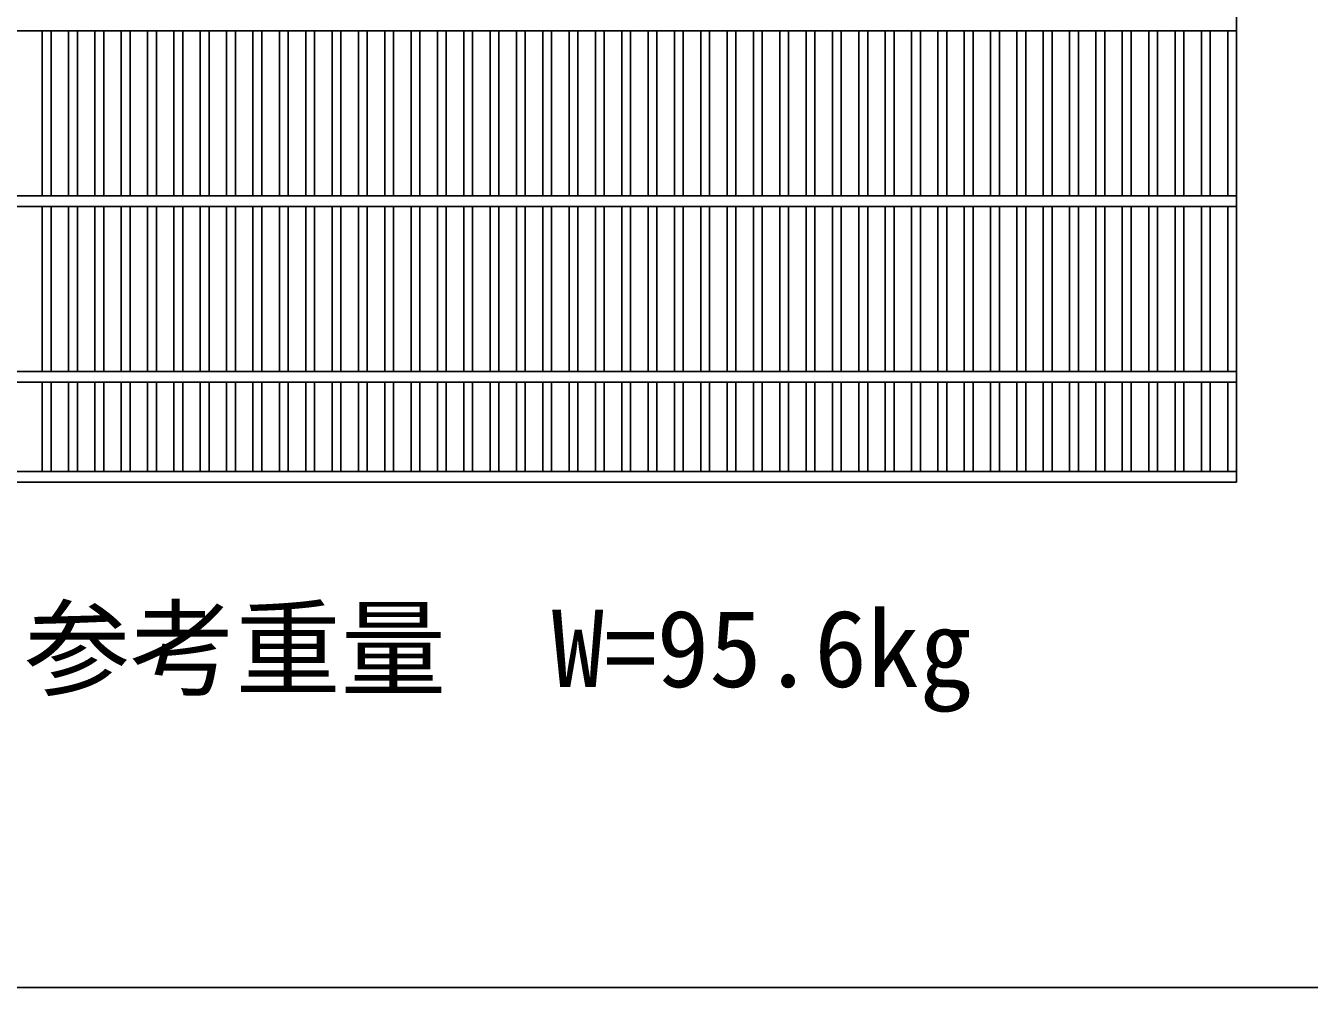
# Model space of a CAD drawing. Units: millimetres, scale not verified. Extents: x -16800 to 16800, y -5940 to 5940.
# Drawn here: x -2905 to -2174, y 856 to 1404 of the extents above; entities that cross this region are included whole.
import ezdxf
from ezdxf.enums import TextEntityAlignment as Align

# ---------------------------------------------------------------- set-up
doc = ezdxf.new("R2010")
doc.units = ezdxf.units.MM
doc.header["$LTSCALE"] = 20
for name, color, linetype, lineweight in [('0-0_DIM', 7, 'Continuous', 25), ('0-2_HATCH', 6, 'Continuous', 25), ('0-6_TXT', 7, 'Continuous', 25)]:
    doc.layers.add(name, color=color, linetype=linetype, lineweight=lineweight)
doc.styles.add('ＭＳ ゴシック', font='')
doc.styles.get('ＭＳ ゴシック').set_extended_font_data('MS Gothic')

msp = doc.modelspace()

# ---------------------------------------------------------------- linework, layer by layer
at = {"layer": '0-2_HATCH'}
for p, q in [((-2215.13, 1143.89), (-2215.13, 1963.89)), ((-3210.13, 1400.89), (-2215.13, 1400.89)), ((-2895.13, 1400.89), (-2895.13, 1306.89)), ((-2890.13, 1400.89), (-2890.13, 1306.89)), ((-2880.13, 1400.89), (-2880.13, 1306.89)), ((-2875.13, 1400.89), (-2875.13, 1306.89)), ((-2865.13, 1400.89), (-2865.13, 1306.89)), ((-2860.13, 1400.89), (-2860.13, 1306.89)), ((-2850.13, 1400.89), (-2850.13, 1306.89)), ((-2845.13, 1400.89), (-2845.13, 1306.89)), ((-2835.13, 1400.89), (-2835.13, 1306.89)), ((-2830.13, 1400.89), (-2830.13, 1306.89)), ((-2820.13, 1400.89), (-2820.13, 1306.89)), ((-2815.13, 1400.89), (-2815.13, 1306.89)), ((-2805.13, 1400.89), (-2805.13, 1306.89)), ((-2800.13, 1400.89), (-2800.13, 1306.89)), ((-2790.13, 1400.89), (-2790.13, 1306.89)), ((-2785.13, 1400.89), (-2785.13, 1306.89)), ((-2775.13, 1400.89), (-2775.13, 1306.89)), ((-2770.13, 1400.89), (-2770.13, 1306.89)), ((-2760.13, 1400.89), (-2760.13, 1306.89)), ((-2755.13, 1400.89), (-2755.13, 1306.89)), ((-2745.13, 1400.89), (-2745.13, 1306.89)), ((-2740.13, 1400.89), (-2740.13, 1306.89)), ((-2730.13, 1400.89), (-2730.13, 1306.89)), ((-2725.13, 1400.89), (-2725.13, 1306.89)), ((-2715.13, 1400.89), (-2715.13, 1306.89)), ((-2710.13, 1400.89), (-2710.13, 1306.89)), ((-2700.13, 1400.89), (-2700.13, 1306.89)), ((-2695.13, 1400.89), (-2695.13, 1306.89)), ((-2685.13, 1400.89), (-2685.13, 1306.89)), ((-2680.13, 1400.89), (-2680.13, 1306.89)), ((-2670.13, 1400.89), (-2670.13, 1306.89)), ((-2665.13, 1400.89), (-2665.13, 1306.89)), ((-2655.13, 1400.89), (-2655.13, 1306.89)), ((-2650.13, 1400.89), (-2650.13, 1306.89)), ((-2640.13, 1400.89), (-2640.13, 1306.89)), ((-2635.13, 1400.89), (-2635.13, 1306.89)), ((-2625.13, 1400.89), (-2625.13, 1306.89)), ((-2620.13, 1400.89), (-2620.13, 1306.89)), ((-2610.13, 1400.89), (-2610.13, 1306.89)), ((-2605.13, 1400.89), (-2605.13, 1306.89)), ((-2595.13, 1400.89), (-2595.13, 1306.89)), ((-2590.13, 1400.89), (-2590.13, 1306.89)), ((-2580.13, 1400.89), (-2580.13, 1306.89)), ((-2575.13, 1400.89), (-2575.13, 1306.89)), ((-2565.13, 1400.89), (-2565.13, 1306.89)), ((-2560.13, 1400.89), (-2560.13, 1306.89)), ((-2550.13, 1400.89), (-2550.13, 1306.89)), ((-2545.13, 1400.89), (-2545.13, 1306.89)), ((-2535.13, 1400.89), (-2535.13, 1306.89)), ((-2530.13, 1400.89), (-2530.13, 1306.89)), ((-2520.13, 1400.89), (-2520.13, 1306.89)), ((-2515.13, 1400.89), (-2515.13, 1306.89)), ((-2505.13, 1400.89), (-2505.13, 1306.89)), ((-2500.13, 1400.89), (-2500.13, 1306.89)), ((-2490.13, 1400.89), (-2490.13, 1306.89)), ((-2485.13, 1400.89), (-2485.13, 1306.89)), ((-2475.13, 1400.89), (-2475.13, 1306.89)), ((-2470.13, 1400.89), (-2470.13, 1306.89)), ((-2460.13, 1400.89), (-2460.13, 1306.89)), ((-2455.13, 1400.89), (-2455.13, 1306.89)), ((-2445.13, 1400.89), (-2445.13, 1306.89)), ((-2440.13, 1400.89), (-2440.13, 1306.89)), ((-2430.13, 1400.89), (-2430.13, 1306.89)), ((-2425.13, 1400.89), (-2425.13, 1306.89)), ((-2415.13, 1400.89), (-2415.13, 1306.89)), ((-2410.13, 1400.89), (-2410.13, 1306.89)), ((-2400.13, 1400.89), (-2400.13, 1306.89)), ((-2395.13, 1400.89), (-2395.13, 1306.89)), ((-2385.13, 1400.89), (-2385.13, 1306.89)), ((-2380.13, 1400.89), (-2380.13, 1306.89)), ((-2370.13, 1400.89), (-2370.13, 1306.89)), ((-2365.13, 1400.89), (-2365.13, 1306.89)), ((-2355.13, 1400.89), (-2355.13, 1306.89)), ((-2350.13, 1400.89), (-2350.13, 1306.89)), ((-2340.13, 1400.89), (-2340.13, 1306.89)), ((-2335.13, 1400.89), (-2335.13, 1306.89)), ((-2325.13, 1400.89), (-2325.13, 1306.89)), ((-2320.13, 1400.89), (-2320.13, 1306.89)), ((-2310.13, 1400.89), (-2310.13, 1306.89)), ((-2305.13, 1400.89), (-2305.13, 1306.89)), ((-2295.13, 1400.89), (-2295.13, 1306.89)), ((-2290.13, 1400.89), (-2290.13, 1306.89)), ((-2280.13, 1400.89), (-2280.13, 1306.89)), ((-2275.13, 1400.89), (-2275.13, 1306.89)), ((-2265.13, 1400.89), (-2265.13, 1306.89)), ((-2260.13, 1400.89), (-2260.13, 1306.89)), ((-2250.13, 1400.89), (-2250.13, 1306.89)), ((-2245.13, 1400.89), (-2245.13, 1306.89)), ((-2235.13, 1400.89), (-2235.13, 1306.89)), ((-2230.13, 1400.89), (-2230.13, 1306.89)), ((-2220.13, 1400.89), (-2220.13, 1306.89)), ((-3210.13, 1306.89), (-2215.13, 1306.89)), ((-3210.13, 1300.89), (-2215.13, 1300.89)), ((-2895.13, 1300.89), (-2895.13, 1206.89)), ((-2890.13, 1300.89), (-2890.13, 1206.89)), ((-2880.13, 1300.89), (-2880.13, 1206.89)), ((-2875.13, 1300.89), (-2875.13, 1206.89)), ((-2865.13, 1300.89), (-2865.13, 1206.89)), ((-2860.13, 1300.89), (-2860.13, 1206.89)), ((-2850.13, 1300.89), (-2850.13, 1206.89)), ((-2845.13, 1300.89), (-2845.13, 1206.89)), ((-2835.13, 1300.89), (-2835.13, 1206.89)), ((-2830.13, 1300.89), (-2830.13, 1206.89)), ((-2820.13, 1300.89), (-2820.13, 1206.89)), ((-2815.13, 1300.89), (-2815.13, 1206.89)), ((-2805.13, 1300.89), (-2805.13, 1206.89)), ((-2800.13, 1300.89), (-2800.13, 1206.89)), ((-2790.13, 1300.89), (-2790.13, 1206.89)), ((-2785.13, 1300.89), (-2785.13, 1206.89)), ((-2775.13, 1300.89), (-2775.13, 1206.89)), ((-2770.13, 1300.89), (-2770.13, 1206.89)), ((-2760.13, 1300.89), (-2760.13, 1206.89)), ((-2755.13, 1300.89), (-2755.13, 1206.89)), ((-2745.13, 1300.89), (-2745.13, 1206.89)), ((-2740.13, 1300.89), (-2740.13, 1206.89)), ((-2730.13, 1300.89), (-2730.13, 1206.89)), ((-2725.13, 1300.89), (-2725.13, 1206.89)), ((-2715.13, 1300.89), (-2715.13, 1206.89)), ((-2710.13, 1300.89), (-2710.13, 1206.89)), ((-2700.13, 1300.89), (-2700.13, 1206.89)), ((-2695.13, 1300.89), (-2695.13, 1206.89)), ((-2685.13, 1300.89), (-2685.13, 1206.89)), ((-2680.13, 1300.89), (-2680.13, 1206.89)), ((-2670.13, 1300.89), (-2670.13, 1206.89)), ((-2665.13, 1300.89), (-2665.13, 1206.89)), ((-2655.13, 1300.89), (-2655.13, 1206.89)), ((-2650.13, 1300.89), (-2650.13, 1206.89)), ((-2640.13, 1300.89), (-2640.13, 1206.89)), ((-2635.13, 1300.89), (-2635.13, 1206.89)), ((-2625.13, 1300.89), (-2625.13, 1206.89)), ((-2620.13, 1300.89), (-2620.13, 1206.89)), ((-2610.13, 1300.89), (-2610.13, 1206.89)), ((-2605.13, 1300.89), (-2605.13, 1206.89)), ((-2595.13, 1300.89), (-2595.13, 1206.89)), ((-2590.13, 1300.89), (-2590.13, 1206.89)), ((-2580.13, 1300.89), (-2580.13, 1206.89)), ((-2575.13, 1300.89), (-2575.13, 1206.89)), ((-2565.13, 1300.89), (-2565.13, 1206.89)), ((-2560.13, 1300.89), (-2560.13, 1206.89)), ((-2550.13, 1300.89), (-2550.13, 1206.89)), ((-2545.13, 1300.89), (-2545.13, 1206.89)), ((-2535.13, 1300.89), (-2535.13, 1206.89)), ((-2530.13, 1300.89), (-2530.13, 1206.89)), ((-2520.13, 1300.89), (-2520.13, 1206.89)), ((-2515.13, 1300.89), (-2515.13, 1206.89)), ((-2505.13, 1300.89), (-2505.13, 1206.89)), ((-2500.13, 1300.89), (-2500.13, 1206.89)), ((-2490.13, 1300.89), (-2490.13, 1206.89)), ((-2485.13, 1300.89), (-2485.13, 1206.89)), ((-2475.13, 1300.89), (-2475.13, 1206.89)), ((-2470.13, 1300.89), (-2470.13, 1206.89)), ((-2460.13, 1300.89), (-2460.13, 1206.89)), ((-2455.13, 1300.89), (-2455.13, 1206.89)), ((-2445.13, 1300.89), (-2445.13, 1206.89)), ((-2440.13, 1300.89), (-2440.13, 1206.89)), ((-2430.13, 1300.89), (-2430.13, 1206.89)), ((-2425.13, 1300.89), (-2425.13, 1206.89)), ((-2415.13, 1300.89), (-2415.13, 1206.89)), ((-2410.13, 1300.89), (-2410.13, 1206.89)), ((-2400.13, 1300.89), (-2400.13, 1206.89)), ((-2395.13, 1300.89), (-2395.13, 1206.89)), ((-2385.13, 1300.89), (-2385.13, 1206.89)), ((-2380.13, 1300.89), (-2380.13, 1206.89)), ((-2370.13, 1300.89), (-2370.13, 1206.89)), ((-2365.13, 1300.89), (-2365.13, 1206.89)), ((-2355.13, 1300.89), (-2355.13, 1206.89)), ((-2350.13, 1300.89), (-2350.13, 1206.89)), ((-2340.13, 1300.89), (-2340.13, 1206.89)), ((-2335.13, 1300.89), (-2335.13, 1206.89)), ((-2325.13, 1300.89), (-2325.13, 1206.89)), ((-2320.13, 1300.89), (-2320.13, 1206.89)), ((-2310.13, 1300.89), (-2310.13, 1206.89)), ((-2305.13, 1300.89), (-2305.13, 1206.89)), ((-2295.13, 1300.89), (-2295.13, 1206.89)), ((-2290.13, 1300.89), (-2290.13, 1206.89)), ((-2280.13, 1300.89), (-2280.13, 1206.89)), ((-2275.13, 1300.89), (-2275.13, 1206.89)), ((-2265.13, 1300.89), (-2265.13, 1206.89)), ((-2260.13, 1300.89), (-2260.13, 1206.89)), ((-2250.13, 1300.89), (-2250.13, 1206.89)), ((-2245.13, 1300.89), (-2245.13, 1206.89)), ((-2235.13, 1300.89), (-2235.13, 1206.89)), ((-2230.13, 1300.89), (-2230.13, 1206.89)), ((-2220.13, 1300.89), (-2220.13, 1206.89)), ((-3210.13, 1206.89), (-2215.13, 1206.89)), ((-3210.13, 1200.89), (-2215.13, 1200.89)), ((-2895.13, 1149.89), (-2895.13, 1200.89)), ((-2890.13, 1149.89), (-2890.13, 1200.89)), ((-2880.13, 1149.89), (-2880.13, 1200.89)), ((-2875.13, 1149.89), (-2875.13, 1200.89)), ((-2865.13, 1149.89), (-2865.13, 1200.89)), ((-2860.13, 1149.89), (-2860.13, 1200.89)), ((-2850.13, 1149.89), (-2850.13, 1200.89)), ((-2845.13, 1149.89), (-2845.13, 1200.89)), ((-2835.13, 1149.89), (-2835.13, 1200.89)), ((-2830.13, 1149.89), (-2830.13, 1200.89)), ((-2820.13, 1149.89), (-2820.13, 1200.89)), ((-2815.13, 1149.89), (-2815.13, 1200.89)), ((-2805.13, 1149.89), (-2805.13, 1200.89)), ((-2800.13, 1149.89), (-2800.13, 1200.89)), ((-2790.13, 1149.89), (-2790.13, 1200.89)), ((-2785.13, 1149.89), (-2785.13, 1200.89)), ((-2775.13, 1149.89), (-2775.13, 1200.89)), ((-2770.13, 1149.89), (-2770.13, 1200.89)), ((-2760.13, 1149.89), (-2760.13, 1200.89)), ((-2755.13, 1149.89), (-2755.13, 1200.89)), ((-2745.13, 1149.89), (-2745.13, 1200.89)), ((-2740.13, 1149.89), (-2740.13, 1200.89)), ((-2730.13, 1149.89), (-2730.13, 1200.89)), ((-2725.13, 1149.89), (-2725.13, 1200.89)), ((-2715.13, 1149.89), (-2715.13, 1200.89)), ((-2710.13, 1149.89), (-2710.13, 1200.89)), ((-2700.13, 1149.89), (-2700.13, 1200.89)), ((-2695.13, 1149.89), (-2695.13, 1200.89)), ((-2685.13, 1149.89), (-2685.13, 1200.89)), ((-2680.13, 1149.89), (-2680.13, 1200.89)), ((-2670.13, 1149.89), (-2670.13, 1200.89)), ((-2665.13, 1149.89), (-2665.13, 1200.89)), ((-2655.13, 1149.89), (-2655.13, 1200.89)), ((-2650.13, 1149.89), (-2650.13, 1200.89)), ((-2640.13, 1149.89), (-2640.13, 1200.89)), ((-2635.13, 1149.89), (-2635.13, 1200.89)), ((-2625.13, 1149.89), (-2625.13, 1200.89)), ((-2620.13, 1149.89), (-2620.13, 1200.89)), ((-2610.13, 1149.89), (-2610.13, 1200.89)), ((-2605.13, 1149.89), (-2605.13, 1200.89)), ((-2595.13, 1149.89), (-2595.13, 1200.89)), ((-2590.13, 1149.89), (-2590.13, 1200.89)), ((-2580.13, 1149.89), (-2580.13, 1200.89)), ((-2575.13, 1149.89), (-2575.13, 1200.89)), ((-2565.13, 1149.89), (-2565.13, 1200.89)), ((-2560.13, 1149.89), (-2560.13, 1200.89)), ((-2550.13, 1149.89), (-2550.13, 1200.89)), ((-2545.13, 1149.89), (-2545.13, 1200.89)), ((-2535.13, 1149.89), (-2535.13, 1200.89)), ((-2530.13, 1149.89), (-2530.13, 1200.89)), ((-2520.13, 1149.89), (-2520.13, 1200.89)), ((-2515.13, 1149.89), (-2515.13, 1200.89)), ((-2505.13, 1149.89), (-2505.13, 1200.89)), ((-2500.13, 1149.89), (-2500.13, 1200.89)), ((-2490.13, 1149.89), (-2490.13, 1200.89)), ((-2485.13, 1149.89), (-2485.13, 1200.89)), ((-2475.13, 1149.89), (-2475.13, 1200.89)), ((-2470.13, 1149.89), (-2470.13, 1200.89)), ((-2460.13, 1149.89), (-2460.13, 1200.89)), ((-2455.13, 1149.89), (-2455.13, 1200.89)), ((-2445.13, 1149.89), (-2445.13, 1200.89)), ((-2440.13, 1149.89), (-2440.13, 1200.89)), ((-2430.13, 1149.89), (-2430.13, 1200.89)), ((-2425.13, 1149.89), (-2425.13, 1200.89)), ((-2415.13, 1149.89), (-2415.13, 1200.89)), ((-2410.13, 1149.89), (-2410.13, 1200.89)), ((-2400.13, 1149.89), (-2400.13, 1200.89)), ((-2395.13, 1149.89), (-2395.13, 1200.89)), ((-2385.13, 1149.89), (-2385.13, 1200.89)), ((-2380.13, 1149.89), (-2380.13, 1200.89)), ((-2370.13, 1149.89), (-2370.13, 1200.89)), ((-2365.13, 1149.89), (-2365.13, 1200.89)), ((-2355.13, 1149.89), (-2355.13, 1200.89)), ((-2350.13, 1149.89), (-2350.13, 1200.89)), ((-2340.13, 1149.89), (-2340.13, 1200.89)), ((-2335.13, 1149.89), (-2335.13, 1200.89)), ((-2325.13, 1149.89), (-2325.13, 1200.89)), ((-2320.13, 1149.89), (-2320.13, 1200.89)), ((-2310.13, 1149.89), (-2310.13, 1200.89)), ((-2305.13, 1149.89), (-2305.13, 1200.89)), ((-2295.13, 1149.89), (-2295.13, 1200.89)), ((-2290.13, 1149.89), (-2290.13, 1200.89)), ((-2280.13, 1149.89), (-2280.13, 1200.89)), ((-2275.13, 1149.89), (-2275.13, 1200.89)), ((-2265.13, 1149.89), (-2265.13, 1200.89)), ((-2260.13, 1149.89), (-2260.13, 1200.89)), ((-2250.13, 1149.89), (-2250.13, 1200.89)), ((-2245.13, 1149.89), (-2245.13, 1200.89)), ((-2235.13, 1149.89), (-2235.13, 1200.89)), ((-2230.13, 1149.89), (-2230.13, 1200.89)), ((-2220.13, 1149.89), (-2220.13, 1200.89)), ((-3210.13, 1149.89), (-2215.13, 1149.89)), ((-3210.13, 1143.89), (-2215.13, 1143.89))]:
    msp.add_line(p, q, dxfattribs=at)
at = {"layer": '0-6_TXT'}
msp.add_lwpolyline([(-3894.71, 856.11), (-1394.71, 856.11), (-1394.71, 4156.11), (-3894.71, 4156.11)], close=True, dxfattribs=at)

# ---------------------------------------------------------------- texts
at = {"layer": '0-0_DIM', "style": 'ＭＳ ゴシック'}
msp.add_text('参考重量\u3000W=95.6kg', height=43.99, dxfattribs=at).set_placement((-2905.14, 1013.96), align=Align.BOTTOM_LEFT)

doc.saveas('drawing.dxf')
